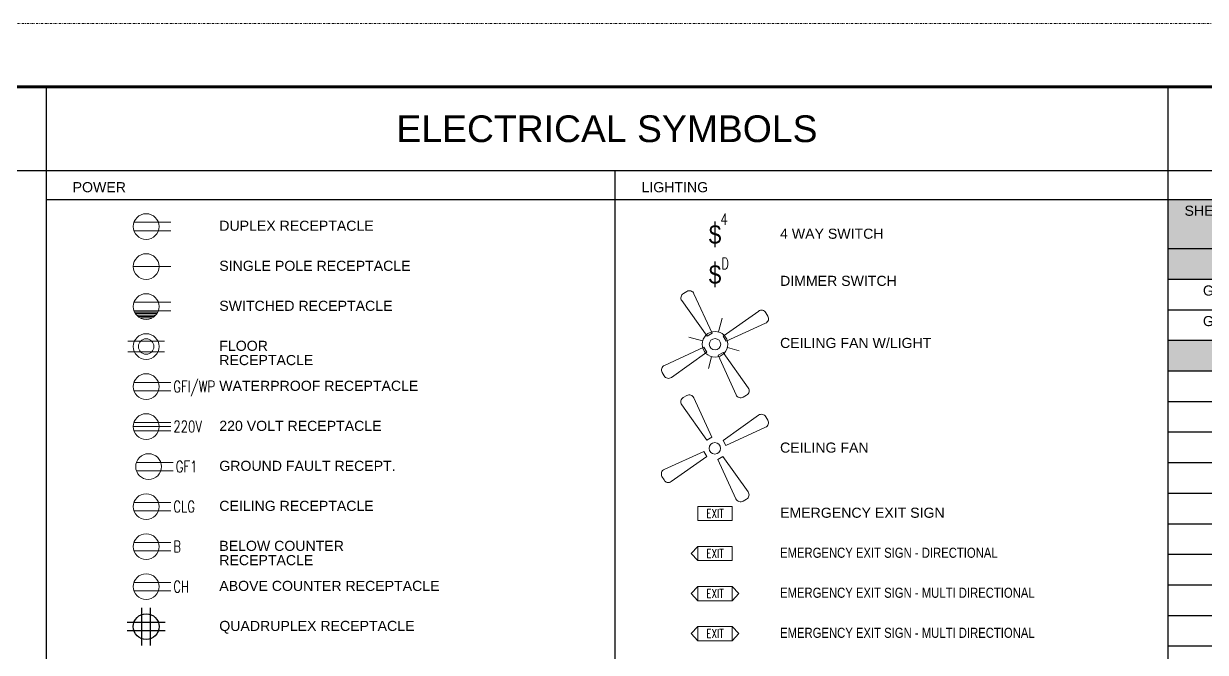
# Paper-space layout 'Symbols A1' of a CAD drawing. Header units: millimetres. Extents: x 0 to 892, y 0 to 597.
# Drawn here: x 252.8 to 533.6, y 447.5 to 597 of the extents above; entities that cross this region are included whole.
import ezdxf
from ezdxf.enums import TextEntityAlignment as Align

# ---------------------------------------------------------------- set-up
doc = ezdxf.new("R2010")
doc.units = ezdxf.units.MM
doc.linetypes.add('DASHDOT', pattern=[1, 0.5, -0.25, 0, -0.25])
for name, color, linetype, lineweight in [('E-LITE', 24, 'Continuous', 5), ('E-LITE-IDEN', 4, 'Continuous', 5), ('E-POWR', 1, 'Continuous', 5), ('G-ANNO-TEXT', 3, 'Continuous', 15), ('G-ANNO-TEXT-BOLD', 1, 'Continuous', 15), ('G-ANNO-TTLB', 7, 'Continuous', 50), ('G-PAPR-MEDM', 6, 'Continuous', 30), ('G-PAPR-THCK', 4, 'Continuous', 100)]:
    doc.layers.add(name, color=color, linetype=linetype, lineweight=lineweight)
doc.layers.add('G-ANNO-REFR', color=253, linetype='DASHDOT', lineweight=5, plot=False)
doc.styles.add('LLARGE', font='arial.ttf', dxfattribs={"height": 6.35})
doc.styles.add('NOTES', font='arial.ttf', dxfattribs={"height": 2})
doc.styles.add('NOTES_ROMANS', font='romans.shx', dxfattribs={"width": 0.75})
doc.styles.add('SMALL', font='arial.ttf', dxfattribs={"height": 2.4})
doc.styles.add('Small text', font='arial.ttf', dxfattribs={"height": 2.4})
doc.styles.get("Standard").update_dxf_attribs({"font": 'swissc.ttf'})
doc.styles.add('SUB-TITLE', font='swisscb.ttf')
doc.styles.add('SUB-TITLE-2', font='swissc.ttf')
doc.styles.add('TITLE', font='swisscb.ttf')

# ---------------------------------------------------------------- blocks, each defined once
blk = doc.blocks.new('*U230')
at = {"layer": 'G-ANNO-REFR'}
blk.add_lwpolyline([(0, 0), (892, 0), (892, 597), (0, 597)], close=True, dxfattribs=at)
at = {"layer": 'G-PAPR-THCK'}
blk.add_lwpolyline([(30, 582), (877, 582), (877, 15), (30, 15)], close=True, dxfattribs=at)
at = {"layer": 'G-ANNO-TEXT'}
for tag, p, height, style in [('GENERAL_NOTES_001', (801.7, 574.93), 2, 'NOTES'), ('GENERAL_NOTES_002', (802, 571.56), 2, 'NOTES'), ('GENERAL_NOTES_003', (802, 568.19), 2, 'NOTES'), ('GENERAL_NOTES_004', (802, 564.82), 2, 'NOTES'), ('GENERAL_NOTES_005', (802, 561.46), 2, 'NOTES'), ('GENERAL_NOTES_006', (802, 558.09), 2, 'NOTES'), ('GENERAL_NOTES_007', (802, 554.75), 2, 'NOTES'), ('GENERAL_NOTES_008', (801.92, 551.38), 2, 'NOTES'), ('GENERAL_NOTES_009', (802, 548.02), 2, 'NOTES'), ('GENERAL_NOTES_010', (802, 544.65), 2, 'NOTES'), ('GENERAL_NOTES_011', (802, 541.28), 2, 'NOTES'), ('GENERAL_NOTES_012', (802, 537.91), 2, 'NOTES'), ('GENERAL_NOTES_013', (802, 534.54), 2, 'NOTES'), ('GENERAL_NOTES_014', (802, 531.17), 2, 'NOTES'), ('GENERAL_NOTES_015', (802, 527.8), 2, 'NOTES'), ('GENERAL_NOTES_016', (802, 524.43), 2, 'NOTES'), ('GENERAL_NOTES_017', (801.88, 521.07), 2, 'NOTES'), ('GENERAL_NOTES_018', (802, 517.7), 2, 'NOTES'), ('GENERAL_NOTES_019', (801.96, 514.33), 2, 'NOTES'), ('GENERAL_NOTES_020', (802, 510.96), 2, 'NOTES'), ('GENERAL_NOTES_021', (801.88, 507.59), 2, 'NOTES'), ('GENERAL_NOTES_022', (802, 504.22), 2, 'NOTES'), ('GENERAL_NOTES_023', (801.89, 500.85), 2, 'NOTES'), ('GENERAL_NOTES_024', (802, 497.49), 2, 'NOTES'), ('GENERAL_NOTES_025', (801.87, 494.12), 2, 'NOTES'), ('GENERAL_NOTES_026', (802, 490.75), 2, 'NOTES'), ('GENERAL_NOTES_027', (802, 487.38), 2, 'NOTES'), ('GENERAL_NOTES_028', (802, 484.01), 2, 'NOTES'), ('GENERAL_NOTES_029', (802, 480.64), 2, 'NOTES'), ('GENERAL_NOTES_030', (801.89, 477.27), 2, 'NOTES'), ('GENERAL_NOTES_031', (802, 473.9), 2, 'NOTES'), ('GENERAL_NOTES_032', (802, 470.53), 2, 'NOTES'), ('GENERAL_NOTES_033', (802, 467.17), 2, 'NOTES'), ('GENERAL_NOTES_034', (801.88, 463.8), 2, 'NOTES'), ('GENERAL_NOTES_035', (802, 460.43), 2, 'NOTES'), ('SHEET_NOTES_001', (801.7, 440.81), 2, 'NOTES'), ('SHEET_NOTES_002', (801.92, 437.44), 2, 'NOTES'), ('SHEET_NOTES_003', (801.88, 434.07), 2, 'NOTES'), ('SHEET_NOTES_004', (801.96, 430.71), 2, 'NOTES'), ('SHEET_NOTES_005', (801.88, 427.34), 2, 'NOTES'), ('SHEET_NOTES_006', (801.89, 423.97), 2, 'NOTES'), ('SHEET_NOTES_007', (801.87, 420.6), 2, 'NOTES'), ('KEY_NOTES_001', (801.7, 324.29), 2, 'NOTES'), ('KEY_NOTES_002', (801.92, 320.92), 2, 'NOTES'), ('STRUCTURAL_CONSULTANT_NAME', (801.89, 168.81), 3, 'SUB-TITLE-2'), ('STRUCTURAL_CONSULTANT_ADDRESS1', (801.89, 164.81), 2, 'SUB-TITLE-2'), ('STRUCTURAL_CONSULTANT_ADDRESS2', (801.89, 161.43), 2, 'SUB-TITLE-2'), ('STRUCTURAL_CONSULTANT_PHONE', (801.89, 158.09), 2, 'SUB-TITLE-2'), ('MEP_CONSULTANT_NAME', (801.89, 147.61), 3, 'SUB-TITLE-2'), ('MEP_CONSULTANT_ADDRESS1', (801.89, 143.59), 2, 'SUB-TITLE-2'), ('MEP_CONSULTANT_ADDRESS2', (801.89, 140.21), 2, 'SUB-TITLE-2'), ('MEP_CONSULTANT_PHONE', (801.89, 136.88), 2, 'SUB-TITLE-2'), ('CLIENTNAME', (801.89, 124.46), 3, 'SUB-TITLE-2'), ('CLIENTADDRESS1', (801.89, 120.39), 2, 'SUB-TITLE-2'), ('CLIENTADDRESS2', (801.89, 117.01), 2, 'SUB-TITLE-2'), ('CLIENTPHONE', (801.89, 113.68), 2, 'SUB-TITLE-2'), ('DRAWING_NO', (820, 71.42), 4, 'SUB-TITLE-2')]:
    blk.add_attdef(tag, p, '', height=height, dxfattribs=dict(at, style=style))
at = {"layer": 'G-ANNO-TEXT', "style": 'SUB-TITLE-2'}
for tag, p in [('REV_NO14', (804.16, 252.81)), ('REV_DATE14', (812.97, 252.81)), ('DRAWN_BY14', (824.4, 252.81)), ('CHECKED_BY14', (837.16, 252.81)), ('REV_NO13', (804.16, 248.81)), ('REV_DATE13', (812.97, 248.81)), ('DRAWN_BY13', (824.4, 248.81)), ('CHECKED_BY13', (837.16, 248.81)), ('REV_NO12', (804.16, 244.81)), ('REV_DATE12', (812.97, 244.81)), ('DRAWN_BY12', (824.4, 244.81)), ('CHECKED_BY12', (837.16, 244.81)), ('REV_NO11', (804.16, 240.81)), ('REV_DATE11', (812.97, 240.81)), ('DRAWN_BY11', (824.4, 240.81)), ('CHECKED_BY11', (837.16, 240.81)), ('REV_NO10', (804.16, 236.81)), ('REV_DATE10', (812.97, 236.81)), ('DRAWN_BY10', (824.4, 236.81)), ('CHECKED_BY10', (837.16, 236.81)), ('REV_NO9', (804.16, 232.81)), ('REV_DATE9', (812.97, 232.81)), ('DRAWN_BY9', (824.4, 232.81)), ('CHECKED_BY9', (837.16, 232.81)), ('REV_NO8', (804.16, 228.81)), ('REV_DATE8', (812.97, 228.81)), ('DRAWN_BY8', (824.4, 228.81)), ('CHECKED_BY8', (837.16, 228.81)), ('REV_NO7', (804.16, 224.81)), ('REV_DATE7', (812.97, 224.81)), ('DRAWN_BY7', (824.4, 224.81)), ('CHECKED_BY7', (837.16, 224.81)), ('REV_NO6', (804.16, 220.81)), ('REV_DATE6', (812.97, 220.81)), ('DRAWN_BY6', (824.4, 220.81)), ('CHECKED_BY6', (837.16, 220.81)), ('REV_NO5', (804.16, 216.81)), ('REV_DATE5', (812.97, 216.81)), ('DRAWN_BY5', (824.4, 216.81)), ('CHECKED_BY5', (837.16, 216.81)), ('REV_NO4', (804.16, 212.81)), ('REV_DATE4', (812.97, 212.81)), ('DRAWN_BY4', (824.4, 212.81)), ('CHECKED_BY4', (837.16, 212.81)), ('REV_NO3', (804.16, 208.81)), ('REV_DATE3', (812.97, 208.81)), ('DRAWN_BY3', (824.4, 208.81)), ('CHECKED_BY3', (837.16, 208.81)), ('REV_NO2', (804.16, 204.81)), ('REV_DATE2', (812.97, 204.81)), ('DRAWN_BY2', (824.4, 204.81)), ('CHECKED_BY2', (837.16, 204.81)), ('REV_NO1', (804.16, 200.81)), ('REV_DATE1', (812.97, 200.81)), ('DRAWN_BY1', (824.4, 200.81)), ('CHECKED_BY1', (837.16, 200.81)), ('REV_NO0', (804.16, 196.81)), ('REV_DATE0', (812.97, 196.81)), ('DRAWN_BY0', (824.4, 196.81)), ('CHECKED_BY0', (837.16, 196.81))]:
    blk.add_attdef(tag, text='', height=1.6, dxfattribs=at).set_placement(p, align=Align.MIDDLE)
for tag, p in [('REV_DESCRIPTION14', (845.14, 252.81)), ('REV_DESCRIPTION13', (845.14, 248.81)), ('REV_DESCRIPTION12', (845.14, 244.81)), ('REV_DESCRIPTION11', (845.14, 240.81)), ('REV_DESCRIPTION10', (845.14, 236.81)), ('REV_DESCRIPTION9', (845.14, 232.81)), ('REV_DESCRIPTION8', (845.14, 228.81)), ('REV_DESCRIPTION7', (845.14, 224.81)), ('REV_DESCRIPTION6', (845.14, 220.81)), ('REV_DESCRIPTION5', (845.14, 216.81)), ('REV_DESCRIPTION4', (845.14, 212.81)), ('REV_DESCRIPTION3', (845.14, 208.81)), ('REV_DESCRIPTION2', (845.14, 204.81)), ('REV_DESCRIPTION1', (845.14, 200.81)), ('REV_DESCRIPTION0', (845.14, 196.81))]:
    blk.add_attdef(tag, text='', height=1.6, dxfattribs=at).set_placement(p, align=Align.MIDDLE_LEFT)
for tag, p in [('PROJECT_NAME1', (820, 110.73)), ('PROJECT_NAME2', (820, 106.73)), ('PROJECT_CODE', (820, 102)), ('RELEASE', (820, 97.57)), ('STAGE', (820, 93.06)), ('DRAWING_TITLE', (820, 88.56))]:
    blk.add_attdef(tag, text='', height=2.4, dxfattribs=at).set_placement(p, align=Align.TOP_LEFT)
at = {"layer": 'G-ANNO-TEXT'}
for tag, height, style, p in [('CURRENT_REV', 4, 'TITLE', (868, 71.42)), ('DRAWN_BY', 2.4, 'SUB-TITLE-2', (810, 62.5)), ('CHECKED_BY', 2.4, 'SUB-TITLE-2', (829, 62.5)), ('SCALE', 2.4, 'SUB-TITLE-2', (849, 62.5)), ('ISSUE_DATE', 2.4, 'SUB-TITLE-2', (868, 62.5))]:
    blk.add_attdef(tag, text='', height=height, dxfattribs=dict(at, style=style)).set_placement(p, align=Align.CENTER)
at = {"layer": 'G-ANNO-TEXT', "style": 'SUB-TITLE'}
blk.add_attdef('FILE_NAME', text='', height=1.6, rotation=90, dxfattribs=at).set_placement((878, 25.93), align=Align.TOP_LEFT)
blk = doc.blocks.new('DUPLEX RECEPTACLE')
at = {"linetype": 'ByBlock', "lineweight": -2}
for p, q in [((0.26, 1.49), (13.14, 1.49)), ((0.26, -1.49), (13.14, -1.49))]:
    blk.add_line(p, q, dxfattribs=at)
blk.add_circle((4.5, 0), 4.5, dxfattribs=at)
blk = doc.blocks.new('SINGLE POLE RECEPTACLE')
at = {"linetype": 'ByBlock', "lineweight": -2}
blk.add_line((0, 0), (13.14, 0), dxfattribs=at)
blk.add_circle((4.5, 0), 4.5, dxfattribs=at)
blk = doc.blocks.new('SWITCHED RECEPTACLE')
at = {"linetype": 'ByBlock', "lineweight": -2}
for p, q in [((0.26, 1.49), (13.14, 1.49)), ((0.26, -1.49), (13.14, -1.49)), ((0.5, -1.97), (8.5, -1.97)), ((0.79, -2.47), (8.21, -2.47)), ((1.18, -2.97), (7.82, -2.97)), ((1.7, -3.47), (7.3, -3.47)), ((2.47, -3.97), (6.53, -3.97))]:
    blk.add_line(p, q, dxfattribs=at)
blk.add_circle((4.5, 0), 4.5, dxfattribs=at)
blk = doc.blocks.new('FLOOR RECEPTACLE')
at = {"linetype": 'ByBlock', "lineweight": -2}
for p, q in [((-6.36, 1.84), (6.45, 1.84)), ((-6.36, -1.88), (6.45, -1.88))]:
    blk.add_line(p, q, dxfattribs=at)
for radius in [4.5, 2.7]:
    blk.add_circle((0, 0), radius, dxfattribs=at)
blk = doc.blocks.new('WATERPROOF RECEPTACLE')
at = {"lineweight": -2}
for p, q in [((0.26, 1.49), (13.14, 1.49)), ((0.26, -1.49), (13.14, -1.49))]:
    blk.add_line(p, q, dxfattribs=at)
blk.add_circle((4.5, 0), 4.5, dxfattribs=at)
at = {"style": 'NOTES_ROMANS', "width": 0.75}
blk.add_text('GFI/WP', height=4, dxfattribs=at).set_placement((14, 0), align=Align.MIDDLE_LEFT)
blk = doc.blocks.new('220 VOLT RECEPTACLE')
at = {"lineweight": -2}
for p, q in [((0.26, 1.49), (13.14, 1.49)), ((0, -0.01), (13.11, -0.01)), ((0.26, -1.51), (13.14, -1.51))]:
    blk.add_line(p, q, dxfattribs=at)
blk.add_circle((4.5, 0), 4.5, dxfattribs=at)
at = {"style": 'NOTES_ROMANS', "width": 0.75}
blk.add_text('220V', height=4, dxfattribs=at).set_placement((14, 0), align=Align.MIDDLE_LEFT)
blk = doc.blocks.new('GROUND FAULT RECEPT.')
at = {"lineweight": -2}
for p, q in [((0.26, 1.49), (13.14, 1.49)), ((0.26, -1.49), (13.14, -1.49))]:
    blk.add_line(p, q, dxfattribs=at)
blk.add_circle((4.5, 0), 4.5, dxfattribs=at)
at = {"style": 'NOTES_ROMANS', "width": 0.75}
blk.add_text('GF1', height=4, dxfattribs=at).set_placement((14, 0), align=Align.MIDDLE_LEFT)
blk = doc.blocks.new('CEILING RECEPTACLE')
at = {"lineweight": -2}
for p, q in [((0.26, 1.49), (13.14, 1.49)), ((0.26, -1.49), (13.14, -1.49))]:
    blk.add_line(p, q, dxfattribs=at)
blk.add_circle((4.5, 0), 4.5, dxfattribs=at)
at = {"style": 'NOTES_ROMANS', "width": 0.75}
blk.add_text('CLG', height=4, dxfattribs=at).set_placement((14, 0), align=Align.MIDDLE_LEFT)
blk = doc.blocks.new('BELOW COUNTER RECEPTACLE')
at = {"lineweight": -2}
for p, q in [((0.26, 1.49), (13.14, 1.49)), ((0.26, -1.49), (13.14, -1.49))]:
    blk.add_line(p, q, dxfattribs=at)
blk.add_circle((4.5, 0), 4.5, dxfattribs=at)
at = {"style": 'NOTES_ROMANS', "width": 0.75}
blk.add_text('B', height=4, dxfattribs=at).set_placement((14, 0), align=Align.MIDDLE_LEFT)
blk = doc.blocks.new('ABOVE COUNTER RECEPTACLE')
at = {"lineweight": -2}
for p, q in [((0.26, 1.49), (13.14, 1.49)), ((0.26, -1.49), (13.14, -1.49))]:
    blk.add_line(p, q, dxfattribs=at)
blk.add_circle((4.5, 0), 4.5, dxfattribs=at)
at = {"style": 'NOTES_ROMANS', "width": 0.75}
blk.add_text('CH', height=4, dxfattribs=at).set_placement((14, 0), align=Align.MIDDLE_LEFT)
blk = doc.blocks.new('QUADRUPLEX RECEPTACLE')
at = {"lineweight": -3}
for p, q in [((-1.49, -6.64), (-1.49, 6.64)), ((1.49, -6.64), (1.49, 6.64)), ((6.64, 1.49), (-6.64, 1.49)), ((6.64, -1.49), (-6.64, -1.49))]:
    blk.add_line(p, q, dxfattribs=at)
blk.add_circle((0, 0), 4.5, dxfattribs=at)
blk = doc.blocks.new('4 WAY SWITCH')
at = {"lineweight": -3}
blk.add_line((0, 0), (0, 9), dxfattribs=at)
at = {"style": 'NOTES_ROMANS', "width": 0.75}
blk.add_text('4', height=4, dxfattribs=at).set_placement((1.88, 9.82), align=Align.MIDDLE_LEFT)
blk.add_text('S', height=6.3).set_placement((0, 4.5), align=Align.MIDDLE)
blk = doc.blocks.new('DIMMER SWITCH')
at = {"lineweight": -3}
blk.add_line((0, 0), (0, 9), dxfattribs=at)
at = {"style": 'NOTES_ROMANS', "width": 0.75}
blk.add_text('D', height=4, dxfattribs=at).set_placement((2.2, 8.35), align=Align.MIDDLE_LEFT)
blk.add_text('S', height=6.3).set_placement((0, 4.5), align=Align.MIDDLE)
blk = doc.blocks.new('CEILING FAN')
for p, q in [((-0.68, 20.94), (0.73, 20.94)), ((-20.94, -0.68), (-20.94, 0.73)), ((-3.87, -1), (-3.87, 1.02)), ((-1, 3.87), (1.02, 3.87)), ((3.87, 1), (3.87, -1.02)), ((20.94, 0.68), (20.94, -0.73)), ((1, -3.87), (-1.02, -3.87)), ((0.68, -20.94), (-0.73, -20.94))]:
    blk.add_line(p, q)
at = {"lineweight": -2}
for p, q in [((-1, 3.87), (-2.42, 19.03)), ((1.02, 3.87), (2.47, 19.02)), ((-3.87, 1.02), (-19.02, 2.47)), ((3.87, 1), (19.03, 2.42)), ((-3.87, -1), (-19.03, -2.42)), ((-1.02, -3.87), (-2.47, -19.02)), ((1, -3.87), (2.42, -19.03)), ((3.87, -1.02), (19.02, -2.47))]:
    blk.add_line(p, q, dxfattribs=at)
blk.add_circle((0, 0), 2, dxfattribs=at)
for centre, start, end in [((-0.68, 19.19), 90, 185.3597), ((0.73, 19.19), 354.5375, 90), ((-19.19, 0.73), 84.5375, 180), ((19.19, 0.68), 0, 95.3597), ((-19.19, -0.68), 180, 275.3597), ((19.19, -0.73), 264.5375, 0), ((-0.73, -19.19), 174.5375, 270), ((0.68, -19.19), 270, 5.3597)]:
    blk.add_arc(centre, 1.75, start, end, dxfattribs=at)
blk = doc.blocks.new('CEILING FAN W-LIGHT')
for p, q in [((-0.68, 20.94), (0.73, 20.94)), ((-20.94, -0.68), (-20.94, 0.73)), ((-3.87, -1), (-3.87, 1.02)), ((-1, 3.87), (1.02, 3.87)), ((3.87, 1), (3.87, -1.02)), ((20.94, 0.68), (20.94, -0.73)), ((1, -3.87), (-1.02, -3.87)), ((0.68, -20.94), (-0.73, -20.94))]:
    blk.add_line(p, q)
at = {"lineweight": -2}
for p, q in [((-1, 3.87), (-2.42, 19.03)), ((1.02, 3.87), (2.47, 19.02)), ((-3.17, 3.17), (-6.67, 6.67)), ((3.22, 3.22), (6.7, 6.7)), ((-3.87, 1.02), (-19.02, 2.47)), ((3.87, 1), (19.03, 2.42)), ((-3.87, -1), (-19.03, -2.42)), ((-3.22, -3.22), (-6.2, -6.2)), ((-1.02, -3.87), (-2.47, -19.02)), ((1, -3.87), (2.42, -19.03)), ((3.17, -3.17), (6.19, -6.19)), ((3.87, -1.02), (19.02, -2.47))]:
    blk.add_line(p, q, dxfattribs=at)
for radius in [4.49, 2]:
    blk.add_circle((0, 0), radius, dxfattribs=at)
for centre, start, end in [((-0.68, 19.19), 90, 185.3597), ((0.73, 19.19), 354.5375, 90), ((-19.19, 0.73), 84.5375, 180), ((19.19, 0.68), 0, 95.3597), ((-19.19, -0.68), 180, 275.3597), ((19.19, -0.73), 264.5375, 0), ((-0.73, -19.19), 174.5375, 270), ((0.68, -19.19), 270, 5.3597)]:
    blk.add_arc(centre, 1.75, start, end, dxfattribs=at)
blk = doc.blocks.new('EMERGENCY EXIT SIGN')
blk.add_lwpolyline([(-6, -2.5), (6, -2.5), (6, 2.5), (-6, 2.5)], close=True)
at = {"layer": 'E-LITE-IDEN', "insert": (0, 0), "char_height": 3, "width": 38.1729, "attachment_point": 5, "style": 'NOTES_ROMANS'}
blk.add_mtext('EXIT', dxfattribs=at)
blk = doc.blocks.new('EMERGENCY EXIT SIGN - DIRECTIONAL')
for p, q in [((-8.33, 0), (-6, 2.5)), ((-6, -2.5), (-8.33, 0))]:
    blk.add_line(p, q)
blk.add_lwpolyline([(-6, -2.5), (6, -2.5), (6, 2.5), (-6, 2.5)], close=True)
at = {"layer": 'E-LITE-IDEN', "insert": (0, 0), "char_height": 3, "width": 38.1729, "attachment_point": 5, "style": 'NOTES_ROMANS'}
blk.add_mtext('EXIT', dxfattribs=at)
blk = doc.blocks.new('EMERGENCY EXIT SIGN - MULTI DIRECTIONAL')
for p, q in [((-8.33, 0), (-6, 2.5)), ((-6, -2.5), (-8.33, 0)), ((8.33, 0), (6, 2.5)), ((6, -2.5), (8.33, 0))]:
    blk.add_line(p, q)
blk.add_lwpolyline([(-6, -2.5), (6, -2.5), (6, 2.5), (-6, 2.5)], close=True)
at = {"layer": 'E-LITE-IDEN', "insert": (0, 0), "char_height": 3, "width": 38.1729, "attachment_point": 5, "style": 'NOTES_ROMANS'}
blk.add_mtext('EXIT', dxfattribs=at)
blk = doc.blocks.new('EMERGENCY EXIT SIGN - MULTI DIRECTIONAL 1')
for p, q in [((-8.33, 0), (-6, 2.5)), ((-6, -2.5), (-8.33, 0)), ((8.33, 0), (6, 2.5)), ((6, -2.5), (8.33, 0))]:
    blk.add_line(p, q)
blk.add_lwpolyline([(-6, -2.5), (6, -2.5), (6, 2.5), (-6, 2.5)], close=True)
at = {"layer": 'E-LITE-IDEN', "insert": (0, 0), "char_height": 3, "width": 38.1729, "attachment_point": 5, "style": 'NOTES_ROMANS'}
blk.add_mtext('EXIT', dxfattribs=at)
blk = doc.blocks.new('*T153')
at = {"layer": 'G-PAPR-MEDM', "color": 7, "linetype": 'ByBlock', "lineweight": -2, "transparency": 16777216}
for p, q in [((0, 0), (132.78, 0)), ((0, 0), (0, -18.97)), ((26, 0), (26, -11.7)), ((87.75, 0), (87.75, -11.7)), ((113.43, 0), (113.43, -11.7)), ((132.78, 0), (132.78, -11.7)), ((0, -11.7), (132.78, -11.7)), ((0, -33.5), (132.78, -33.5)), ((0, -33.5), (0, -40.77)), ((0, -135.23), (132.78, -135.23)), ((0, -135.23), (0, -142.5)), ((0, -244.23), (132.78, -244.23)), ((0, -244.23), (0, -251.5)), ((0, -331.43), (132.78, -331.43)), ((0, -331.43), (0, -338.7))]:
    blk.add_line(p, q, dxfattribs=at)
at = {"layer": 'G-PAPR-MEDM', "color": 0, "linetype": 'ByBlock', "lineweight": -2, "transparency": 16777216}
for p, q in [((132.78, -11.7), (132.78, -404.1)), ((0, -18.97), (132.78, -18.97)), ((0, -18.97), (0, -33.5)), ((26, -18.97), (26, -33.5)), ((87.75, -18.97), (87.75, -33.5)), ((113.43, -18.97), (113.43, -33.5)), ((0, -26.23), (132.78, -26.23)), ((0, -40.77), (132.78, -40.77)), ((0, -40.77), (0, -135.23)), ((26, -40.77), (26, -135.23)), ((87.75, -40.77), (87.75, -135.23)), ((113.43, -40.77), (113.43, -135.23)), ((0, -48.03), (132.78, -48.03)), ((0, -55.3), (132.78, -55.3)), ((0, -62.57), (132.78, -62.57)), ((0, -69.83), (132.78, -69.83)), ((0, -77.1), (132.78, -77.1)), ((0, -84.37), (132.78, -84.37)), ((0, -91.63), (132.78, -91.63)), ((0, -98.9), (132.78, -98.9)), ((0, -106.17), (132.78, -106.17)), ((0, -113.43), (132.78, -113.43)), ((0, -120.7), (132.78, -120.7)), ((0, -127.97), (132.78, -127.97)), ((0, -142.5), (132.78, -142.5)), ((0, -142.5), (0, -244.23)), ((26, -142.5), (26, -244.23)), ((87.75, -142.5), (87.75, -244.23)), ((113.43, -142.5), (113.43, -244.23)), ((0, -149.77), (132.78, -149.77)), ((0, -157.03), (132.78, -157.03)), ((0, -164.3), (132.78, -164.3)), ((0, -171.57), (132.78, -171.57)), ((0, -178.83), (132.78, -178.83)), ((0, -186.1), (132.78, -186.1)), ((0, -193.37), (132.78, -193.37)), ((0, -200.63), (132.78, -200.63)), ((0, -207.9), (132.78, -207.9)), ((0, -215.17), (132.78, -215.17)), ((0, -222.43), (132.78, -222.43)), ((0, -229.7), (132.78, -229.7)), ((0, -236.97), (132.78, -236.97)), ((0, -251.5), (132.78, -251.5)), ((0, -251.5), (0, -331.43)), ((26, -251.5), (26, -331.43)), ((87.75, -251.5), (87.75, -331.43)), ((113.43, -251.5), (113.43, -331.43)), ((0, -258.77), (132.78, -258.77)), ((0, -266.03), (132.78, -266.03)), ((0, -273.3), (132.78, -273.3)), ((0, -280.57), (132.78, -280.57)), ((0, -287.83), (132.78, -287.83)), ((0, -295.1), (132.78, -295.1)), ((0, -302.37), (132.78, -302.37)), ((0, -309.63), (132.78, -309.63)), ((0, -316.9), (132.78, -316.9)), ((0, -324.17), (132.78, -324.17)), ((0, -338.7), (132.78, -338.7)), ((0, -338.7), (0, -404.1)), ((26, -338.7), (26, -404.1)), ((87.75, -338.7), (87.75, -404.1)), ((113.43, -338.7), (113.43, -404.1)), ((0, -345.97), (132.78, -345.97)), ((0, -353.23), (132.78, -353.23)), ((0, -360.5), (132.78, -360.5)), ((0, -367.77), (132.78, -367.77)), ((0, -375.03), (132.78, -375.03)), ((0, -382.3), (132.78, -382.3)), ((0, -389.57), (132.78, -389.57)), ((0, -396.83), (132.78, -396.83)), ((0, -404.1), (132.78, -404.1))]:
    blk.add_line(p, q, dxfattribs=at)
at = {"layer": 'G-PAPR-MEDM', "color": 9, "transparency": 16777216}
for points in [[(0, 0), (0, -11.7), (26, 0), (26, -11.7)], [(26, 0), (26, -11.7), (87.75, 0), (87.75, -11.7)], [(87.75, 0), (87.75, -11.7), (113.43, 0), (113.43, -11.7)], [(113.43, 0), (113.43, -11.7), (132.78, 0), (132.78, -11.7)], [(0, -11.7), (0, -18.97), (132.78, -11.7), (132.78, -18.97)], [(0, -33.5), (0, -40.77), (132.78, -33.5), (132.78, -40.77)], [(0, -135.23), (0, -142.5), (132.78, -135.23), (132.78, -142.5)], [(0, -244.23), (0, -251.5), (132.78, -244.23), (132.78, -251.5)], [(0, -331.43), (0, -338.7), (132.78, -331.43), (132.78, -338.7)]]:
    blk.add_solid(points, dxfattribs=at)
at = {"layer": 'G-PAPR-MEDM', "color": 7, "transparency": 16777216, "char_height": 2.4, "attachment_point": 2, "style": 'SMALL'}
for s, insert, width in [('{\\fArial|b0|i0|c0;SHEET NO.', (13, -1.5), 22.9971), ('{\\fArial|b0|i0|c0;DESCRIPTION', (56.87, -1.5), 58.7513), ('{\\fArial|b0|i0|c0;ISSUED ON', (100.59, -1.5), 22.6808), ('{\\fArial|b0|i0|c0;REV NO.', (123.1, -1.5), 16.3474), ('{\\fArial|b0|i0|c0;GENERAL', (66.39, -13.2), 129.7766), ('{\\fArial|b0|i0|c0;G-001', (13, -20.47), 22.9971), ('{\\fArial|b0|i0|c0;COVER SHEET', (56.87, -20.47), 58.7513), ('{\\fArial|b0|i0|c0;########', (100.59, -20.47), 22.6808), ('{\\fArial|b0|i0|c0;R0', (123.1, -20.47), 16.3474), ('{\\fArial|b0|i0|c0;G-002', (13, -27.73), 22.9971), ('{\\fArial|b0|i0|c0;SYMBOLS & LEGENDS', (56.87, -27.73), 58.7513), ('{\\fArial|b0|i0|c0;', (100.59, -27.73), 22.6808), ('{\\fArial|b0|i0|c0;R0', (123.1, -27.73), 16.3474), ('{\\fArial|b0|i0|c0;ARCHITECTURAL FLOOR PLANS', (66.39, -35), 129.7766), ('{\\fArial|b0|i0|c0;', (13, -42.27), 22.9971), ('{\\fArial|b0|i0|c0;', (56.87, -42.27), 58.7513), ('{\\fArial|b0|i0|c0;', (100.59, -42.27), 22.6808), ('{\\fArial|b0|i0|c0;', (123.1, -42.27), 16.3474), ('{\\fArial|b0|i0|c0;', (13, -49.53), 22.9971), ('{\\fArial|b0|i0|c0;', (56.87, -49.53), 58.7513), ('{\\fArial|b0|i0|c0;', (100.59, -49.53), 22.6808), ('{\\fArial|b0|i0|c0;', (123.1, -49.53), 16.3474), ('{\\fArial|b0|i0|c0;', (13, -56.8), 22.9971), ('{\\fArial|b0|i0|c0;', (56.87, -56.8), 58.7513), ('{\\fArial|b0|i0|c0;', (100.59, -56.8), 22.6808), ('{\\fArial|b0|i0|c0;', (123.1, -56.8), 16.3474), ('{\\fArial|b0|i0|c0;', (13, -64.07), 22.9971), ('{\\fArial|b0|i0|c0;', (56.87, -64.07), 58.7513), ('{\\fArial|b0|i0|c0;', (100.59, -64.07), 22.6808), ('{\\fArial|b0|i0|c0;', (123.1, -64.07), 16.3474), ('{\\fArial|b0|i0|c0;', (13, -71.33), 22.9971), ('{\\fArial|b0|i0|c0;', (56.87, -71.33), 58.7513), ('{\\fArial|b0|i0|c0;', (100.59, -71.33), 22.6808), ('{\\fArial|b0|i0|c0;', (123.1, -71.33), 16.3474), ('{\\fArial|b0|i0|c0;', (13, -78.6), 22.9971), ('{\\fArial|b0|i0|c0;', (56.87, -78.6), 58.7513), ('{\\fArial|b0|i0|c0;', (100.59, -78.6), 22.6808), ('{\\fArial|b0|i0|c0;', (123.1, -78.6), 16.3474), ('{\\fArial|b0|i0|c0;', (13, -85.87), 22.9971), ('{\\fArial|b0|i0|c0;', (56.87, -85.87), 58.7513), ('{\\fArial|b0|i0|c0;', (100.59, -85.87), 22.6808), ('{\\fArial|b0|i0|c0;', (123.1, -85.87), 16.3474), ('{\\fArial|b0|i0|c0;', (13, -93.13), 22.9971), ('{\\fArial|b0|i0|c0;', (56.87, -93.13), 58.7513), ('{\\fArial|b0|i0|c0;', (100.59, -93.13), 22.6808), ('{\\fArial|b0|i0|c0;', (123.1, -93.13), 16.3474), ('{\\fArial|b0|i0|c0;', (13, -100.4), 22.9971), ('{\\fArial|b0|i0|c0;', (56.87, -100.4), 58.7513), ('{\\fArial|b0|i0|c0;', (100.59, -100.4), 22.6808), ('{\\fArial|b0|i0|c0;', (123.1, -100.4), 16.3474), ('{\\fArial|b0|i0|c0;', (13, -107.67), 22.9971), ('{\\fArial|b0|i0|c0;', (56.87, -107.67), 58.7513), ('{\\fArial|b0|i0|c0;', (100.59, -107.67), 22.6808), ('{\\fArial|b0|i0|c0;', (123.1, -107.67), 16.3474), ('{\\fArial|b0|i0|c0;', (13, -114.93), 22.9971), ('{\\fArial|b0|i0|c0;', (56.87, -114.93), 58.7513), ('{\\fArial|b0|i0|c0;', (100.59, -114.93), 22.6808), ('{\\fArial|b0|i0|c0;', (123.1, -114.93), 16.3474), ('{\\fArial|b0|i0|c0;', (13, -122.2), 22.9971), ('{\\fArial|b0|i0|c0;', (56.87, -122.2), 58.7513), ('{\\fArial|b0|i0|c0;', (100.59, -122.2), 22.6808), ('{\\fArial|b0|i0|c0;', (123.1, -122.2), 16.3474), ('{\\fArial|b0|i0|c0;', (13, -129.47), 22.9971), ('{\\fArial|b0|i0|c0;', (56.87, -129.47), 58.7513), ('{\\fArial|b0|i0|c0;', (100.59, -129.47), 22.6808), ('{\\fArial|b0|i0|c0;', (123.1, -129.47), 16.3474), ('{\\fArial|b0|i0|c0;ARCHITECTURAL WORKING DRAWINGS', (66.39, -136.73), 129.7766), ('{\\fArial|b0|i0|c0;', (13, -144), 22.9971), ('{\\fArial|b0|i0|c0;', (56.87, -144), 58.7513), ('{\\fArial|b0|i0|c0;', (100.59, -144), 22.6808), ('{\\fArial|b0|i0|c0;', (123.1, -144), 16.3474), ('{\\fArial|b0|i0|c0;', (13, -151.27), 22.9971), ('{\\fArial|b0|i0|c0;', (56.87, -151.27), 58.7513), ('{\\fArial|b0|i0|c0;', (100.59, -151.27), 22.6808), ('{\\fArial|b0|i0|c0;', (123.1, -151.27), 16.3474), ('{\\fArial|b0|i0|c0;', (13, -158.53), 22.9971), ('{\\fArial|b0|i0|c0;', (56.87, -158.53), 58.7513), ('{\\fArial|b0|i0|c0;', (100.59, -158.53), 22.6808), ('{\\fArial|b0|i0|c0;', (123.1, -158.53), 16.3474), ('{\\fArial|b0|i0|c0;', (13, -165.8), 22.9971), ('{\\fArial|b0|i0|c0;', (56.87, -165.8), 58.7513), ('{\\fArial|b0|i0|c0;', (100.59, -165.8), 22.6808), ('{\\fArial|b0|i0|c0;', (123.1, -165.8), 16.3474), ('{\\fArial|b0|i0|c0;', (13, -173.07), 22.9971), ('{\\fArial|b0|i0|c0;', (56.87, -173.07), 58.7513), ('{\\fArial|b0|i0|c0;', (100.59, -173.07), 22.6808), ('{\\fArial|b0|i0|c0;', (123.1, -173.07), 16.3474), ('{\\fArial|b0|i0|c0;', (13, -180.33), 22.9971), ('{\\fArial|b0|i0|c0;', (56.87, -180.33), 58.7513), ('{\\fArial|b0|i0|c0;', (100.59, -180.33), 22.6808), ('{\\fArial|b0|i0|c0;', (123.1, -180.33), 16.3474), ('{\\fArial|b0|i0|c0;', (13, -187.6), 22.9971), ('{\\fArial|b0|i0|c0;', (56.87, -187.6), 58.7513), ('{\\fArial|b0|i0|c0;', (100.59, -187.6), 22.6808), ('{\\fArial|b0|i0|c0;', (123.1, -187.6), 16.3474), ('{\\fArial|b0|i0|c0;', (13, -194.87), 22.9971), ('{\\fArial|b0|i0|c0;', (56.87, -194.87), 58.7513), ('{\\fArial|b0|i0|c0;', (100.59, -194.87), 22.6808), ('{\\fArial|b0|i0|c0;', (123.1, -194.87), 16.3474), ('{\\fArial|b0|i0|c0;', (13, -202.13), 22.9971), ('{\\fArial|b0|i0|c0;', (56.87, -202.13), 58.7513), ('{\\fArial|b0|i0|c0;', (100.59, -202.13), 22.6808), ('{\\fArial|b0|i0|c0;', (123.1, -202.13), 16.3474), ('{\\fArial|b0|i0|c0;', (13, -209.4), 22.9971), ('{\\fArial|b0|i0|c0;', (56.87, -209.4), 58.7513), ('{\\fArial|b0|i0|c0;', (100.59, -209.4), 22.6808), ('{\\fArial|b0|i0|c0;', (123.1, -209.4), 16.3474), ('{\\fArial|b0|i0|c0;', (13, -216.67), 22.9971), ('{\\fArial|b0|i0|c0;', (56.87, -216.67), 58.7513), ('{\\fArial|b0|i0|c0;', (100.59, -216.67), 22.6808), ('{\\fArial|b0|i0|c0;', (123.1, -216.67), 16.3474), ('{\\fArial|b0|i0|c0;', (13, -223.93), 22.9971), ('{\\fArial|b0|i0|c0;', (56.87, -223.93), 58.7513), ('{\\fArial|b0|i0|c0;', (100.59, -223.93), 22.6808), ('{\\fArial|b0|i0|c0;', (123.1, -223.93), 16.3474), ('{\\fArial|b0|i0|c0;', (13, -231.2), 22.9971), ('{\\fArial|b0|i0|c0;', (56.87, -231.2), 58.7513), ('{\\fArial|b0|i0|c0;', (100.59, -231.2), 22.6808), ('{\\fArial|b0|i0|c0;', (123.1, -231.2), 16.3474), ('{\\fArial|b0|i0|c0;', (13, -238.47), 22.9971), ('{\\fArial|b0|i0|c0;', (56.87, -238.47), 58.7513), ('{\\fArial|b0|i0|c0;', (100.59, -238.47), 22.6808), ('{\\fArial|b0|i0|c0;', (123.1, -238.47), 16.3474), ('{\\fArial|b0|i0|c0;ARCHITECTURAL ELEVATIONS / SECTIONS', (66.39, -245.73), 129.7766), ('{\\fArial|b0|i0|c0;', (13, -253), 22.9971), ('{\\fArial|b0|i0|c0;', (56.87, -253), 58.7513), ('{\\fArial|b0|i0|c0;', (100.59, -253), 22.6808), ('{\\fArial|b0|i0|c0;', (123.1, -253), 16.3474), ('{\\fArial|b0|i0|c0;', (13, -260.27), 22.9971), ('{\\fArial|b0|i0|c0;', (56.87, -260.27), 58.7513), ('{\\fArial|b0|i0|c0;', (100.59, -260.27), 22.6808), ('{\\fArial|b0|i0|c0;', (123.1, -260.27), 16.3474), ('{\\fArial|b0|i0|c0;', (13, -267.53), 22.9971), ('{\\fArial|b0|i0|c0;', (56.87, -267.53), 58.7513), ('{\\fArial|b0|i0|c0;', (100.59, -267.53), 22.6808), ('{\\fArial|b0|i0|c0;', (123.1, -267.53), 16.3474), ('{\\fArial|b0|i0|c0;', (13, -274.8), 22.9971), ('{\\fArial|b0|i0|c0;', (56.87, -274.8), 58.7513), ('{\\fArial|b0|i0|c0;', (100.59, -274.8), 22.6808), ('{\\fArial|b0|i0|c0;', (123.1, -274.8), 16.3474), ('{\\fArial|b0|i0|c0;', (13, -282.07), 22.9971), ('{\\fArial|b0|i0|c0;', (56.87, -282.07), 58.7513), ('{\\fArial|b0|i0|c0;', (100.59, -282.07), 22.6808), ('{\\fArial|b0|i0|c0;', (123.1, -282.07), 16.3474), ('{\\fArial|b0|i0|c0;', (13, -289.33), 22.9971), ('{\\fArial|b0|i0|c0;', (56.87, -289.33), 58.7513), ('{\\fArial|b0|i0|c0;', (100.59, -289.33), 22.6808), ('{\\fArial|b0|i0|c0;', (123.1, -289.33), 16.3474), ('{\\fArial|b0|i0|c0;', (13, -296.6), 22.9971), ('{\\fArial|b0|i0|c0;', (56.87, -296.6), 58.7513), ('{\\fArial|b0|i0|c0;', (100.59, -296.6), 22.6808), ('{\\fArial|b0|i0|c0;', (123.1, -296.6), 16.3474), ('{\\fArial|b0|i0|c0;', (13, -303.87), 22.9971), ('{\\fArial|b0|i0|c0;', (56.87, -303.87), 58.7513), ('{\\fArial|b0|i0|c0;', (100.59, -303.87), 22.6808), ('{\\fArial|b0|i0|c0;', (123.1, -303.87), 16.3474), ('{\\fArial|b0|i0|c0;', (13, -311.13), 22.9971), ('{\\fArial|b0|i0|c0;', (56.87, -311.13), 58.7513), ('{\\fArial|b0|i0|c0;', (100.59, -311.13), 22.6808), ('{\\fArial|b0|i0|c0;', (123.1, -311.13), 16.3474), ('{\\fArial|b0|i0|c0;', (13, -318.4), 22.9971), ('{\\fArial|b0|i0|c0;', (56.87, -318.4), 58.7513), ('{\\fArial|b0|i0|c0;', (100.59, -318.4), 22.6808), ('{\\fArial|b0|i0|c0;', (123.1, -318.4), 16.3474), ('{\\fArial|b0|i0|c0;', (13, -325.67), 22.9971), ('{\\fArial|b0|i0|c0;', (56.87, -325.67), 58.7513), ('{\\fArial|b0|i0|c0;', (100.59, -325.67), 22.6808), ('{\\fArial|b0|i0|c0;', (123.1, -325.67), 16.3474), ('{\\fArial|b0|i0|c0;ARCHITECTURAL DETAILS', (66.39, -332.93), 129.7766), ('{\\fArial|b0|i0|c0;', (13, -340.2), 22.9971), ('{\\fArial|b0|i0|c0;', (56.87, -340.2), 58.7513), ('{\\fArial|b0|i0|c0;', (100.59, -340.2), 22.6808), ('{\\fArial|b0|i0|c0;', (123.1, -340.2), 16.3474), ('{\\fArial|b0|i0|c0;', (13, -347.47), 22.9971), ('{\\fArial|b0|i0|c0;', (56.87, -347.47), 58.7513), ('{\\fArial|b0|i0|c0;', (100.59, -347.47), 22.6808), ('{\\fArial|b0|i0|c0;', (123.1, -347.47), 16.3474), ('{\\fArial|b0|i0|c0;', (13, -354.73), 22.9971), ('{\\fArial|b0|i0|c0;', (56.87, -354.73), 58.7513), ('{\\fArial|b0|i0|c0;', (100.59, -354.73), 22.6808), ('{\\fArial|b0|i0|c0;', (123.1, -354.73), 16.3474), ('{\\fArial|b0|i0|c0;', (13, -362), 22.9971), ('{\\fArial|b0|i0|c0;', (56.87, -362), 58.7513), ('{\\fArial|b0|i0|c0;', (100.59, -362), 22.6808), ('{\\fArial|b0|i0|c0;', (123.1, -362), 16.3474), ('{\\fArial|b0|i0|c0;', (13, -369.27), 22.9971), ('{\\fArial|b0|i0|c0;', (56.87, -369.27), 58.7513), ('{\\fArial|b0|i0|c0;', (100.59, -369.27), 22.6808), ('{\\fArial|b0|i0|c0;', (123.1, -369.27), 16.3474), ('{\\fArial|b0|i0|c0;', (13, -376.53), 22.9971), ('{\\fArial|b0|i0|c0;', (56.87, -376.53), 58.7513), ('{\\fArial|b0|i0|c0;', (100.59, -376.53), 22.6808), ('{\\fArial|b0|i0|c0;', (123.1, -376.53), 16.3474), ('{\\fArial|b0|i0|c0;', (13, -383.8), 22.9971), ('{\\fArial|b0|i0|c0;', (56.87, -383.8), 58.7513), ('{\\fArial|b0|i0|c0;', (100.59, -383.8), 22.6808), ('{\\fArial|b0|i0|c0;', (123.1, -383.8), 16.3474), ('{\\fArial|b0|i0|c0;', (13, -391.07), 22.9971), ('{\\fArial|b0|i0|c0;', (56.87, -391.07), 58.7513), ('{\\fArial|b0|i0|c0;', (100.59, -391.07), 22.6808), ('{\\fArial|b0|i0|c0;', (123.1, -391.07), 16.3474), ('{\\fArial|b0|i0|c0;', (13, -398.33), 22.9971), ('{\\fArial|b0|i0|c0;', (56.87, -398.33), 58.7513), ('{\\fArial|b0|i0|c0;', (100.59, -398.33), 22.6808), ('{\\fArial|b0|i0|c0;', (123.1, -398.33), 16.3474)]:
    blk.add_mtext(s, dxfattribs=dict(at, insert=insert, width=width))

psp = doc.layouts.new('Symbols A1')

# ---------------------------------------------------------------- linework, layer by layer
at = {"layer": 'G-PAPR-MEDM'}
for p, q in [((258.09, 582), (258.09, 15)), ((524.67, 582), (524.67, 15)), ((437.67, 562.01), (233.84, 562.01)), ((393.28, 562.01), (393.28, 15)), ((801, 562.01), (437.67, 562.01)), ((258.09, 555.22), (524.67, 555.22))]:
    psp.add_line(p, q, dxfattribs=at)

# ---------------------------------------------------------------- block references
psp.add_blockref('*T153', (524.67, 555.22))
at = {"layer": 'E-LITE', "xscale": 0.6794554381932817, "yscale": 0.6794554381932817, "zscale": 0.6794554381932817}
for name, p in [('4 WAY SWITCH', (417.06, 543.82)), ('DIMMER SWITCH', (417.06, 534.31)), ('EMERGENCY EXIT SIGN', (417.05, 480.54)), ('EMERGENCY EXIT SIGN - DIRECTIONAL', (417.05, 471.03)), ('EMERGENCY EXIT SIGN - MULTI DIRECTIONAL', (417.05, 461.51)), ('EMERGENCY EXIT SIGN - MULTI DIRECTIONAL 1', (417.05, 452))]:
    psp.add_blockref(name, p, dxfattribs=at)
at = {"layer": 'E-LITE', "xscale": 0.6794554381932817, "yscale": 0.6794554381932817, "zscale": 0.6794554381932817, "rotation": 30}
for name, p in [('CEILING FAN W-LIGHT', (417.06, 520.77)), ('CEILING FAN', (417.03, 496.03))]:
    psp.add_blockref(name, p, dxfattribs=at)
at = {"layer": 'E-POWR', "xscale": 0.6794554381932817, "yscale": 0.6794554381932817, "zscale": 0.6794554381932817}
for name, p in [('DUPLEX RECEPTACLE', (278.81, 548.76)), ('SINGLE POLE RECEPTACLE', (278.81, 539.25)), ('SWITCHED RECEPTACLE', (278.81, 529.74)), ('FLOOR RECEPTACLE', (281.87, 520.23)), ('WATERPROOF RECEPTACLE', (278.81, 510.71)), ('220 VOLT RECEPTACLE', (278.81, 501.2)), ('GROUND FAULT RECEPT.', (279.39, 491.69)), ('CEILING RECEPTACLE', (278.81, 482.18)), ('BELOW COUNTER RECEPTACLE', (278.81, 472.67)), ('ABOVE COUNTER RECEPTACLE', (278.81, 463.15)), ('QUADRUPLEX RECEPTACLE', (281.87, 453.64))]:
    psp.add_blockref(name, p, dxfattribs=at)
at = {"layer": 'G-ANNO-TTLB'}
psp.add_blockref('*U230', (0, 0), dxfattribs=at)

# ---------------------------------------------------------------- texts
at = {"layer": 'G-ANNO-TEXT', "style": 'Small text'}
for s, p in [('DUPLEX RECEPTACLE', (299.25, 547.75)), ('4 WAY SWITCH', (432.52, 545.86)), ('SINGLE POLE RECEPTACLE', (299.25, 538.23)), ('DIMMER SWITCH', (432.52, 534.65)), ('SWITCHED RECEPTACLE', (299.25, 528.72)), ('CEILING FAN W/LIGHT', (432.52, 519.88)), ('FLOOR', (299.25, 519.21)), ('RECEPTACLE', (299.25, 515.81)), ('WATERPROOF RECEPTACLE', (299.25, 509.7)), ('220 VOLT RECEPTACLE', (299.25, 500.18)), ('CEILING FAN', (432.52, 495.01)), ('GROUND FAULT RECEPT.', (299.25, 490.67)), ('CEILING RECEPTACLE', (299.25, 481.16)), ('EMERGENCY EXIT SIGN', (432.52, 479.52)), ('BELOW COUNTER', (299.25, 471.65)), ('RECEPTACLE', (299.25, 468.25)), ('ABOVE COUNTER RECEPTACLE', (299.25, 462.13)), ('QUADRUPLEX RECEPTACLE', (299.25, 452.62))]:
    psp.add_text(s, height=2.4, dxfattribs=at).set_placement(p)
at = {"layer": 'G-ANNO-TEXT', "style": 'Small text', "width": 0.8}
for s, p in [('EMERGENCY EXIT SIGN - DIRECTIONAL', (432.52, 470.01)), ('EMERGENCY EXIT SIGN - MULTI DIRECTIONAL', (432.52, 460.5)), ('EMERGENCY EXIT SIGN - MULTI DIRECTIONAL', (432.52, 450.98))]:
    psp.add_text(s, height=2.4, dxfattribs=at).set_placement(p)
at = {"layer": 'G-ANNO-TEXT-BOLD', "style": 'LLARGE'}
psp.add_text('ELECTRICAL SYMBOLS', height=6.35, dxfattribs=at).set_placement((391.38, 572.01), align=Align.MIDDLE_CENTER)
at = {"layer": 'G-ANNO-TEXT-BOLD', "style": 'SMALL'}
for s, p in [('POWER', (264.4, 556.92)), ('LIGHTING', (399.59, 556.92))]:
    psp.add_text(s, height=2.4, dxfattribs=at).set_placement(p)

doc.saveas('drawing.dxf')
